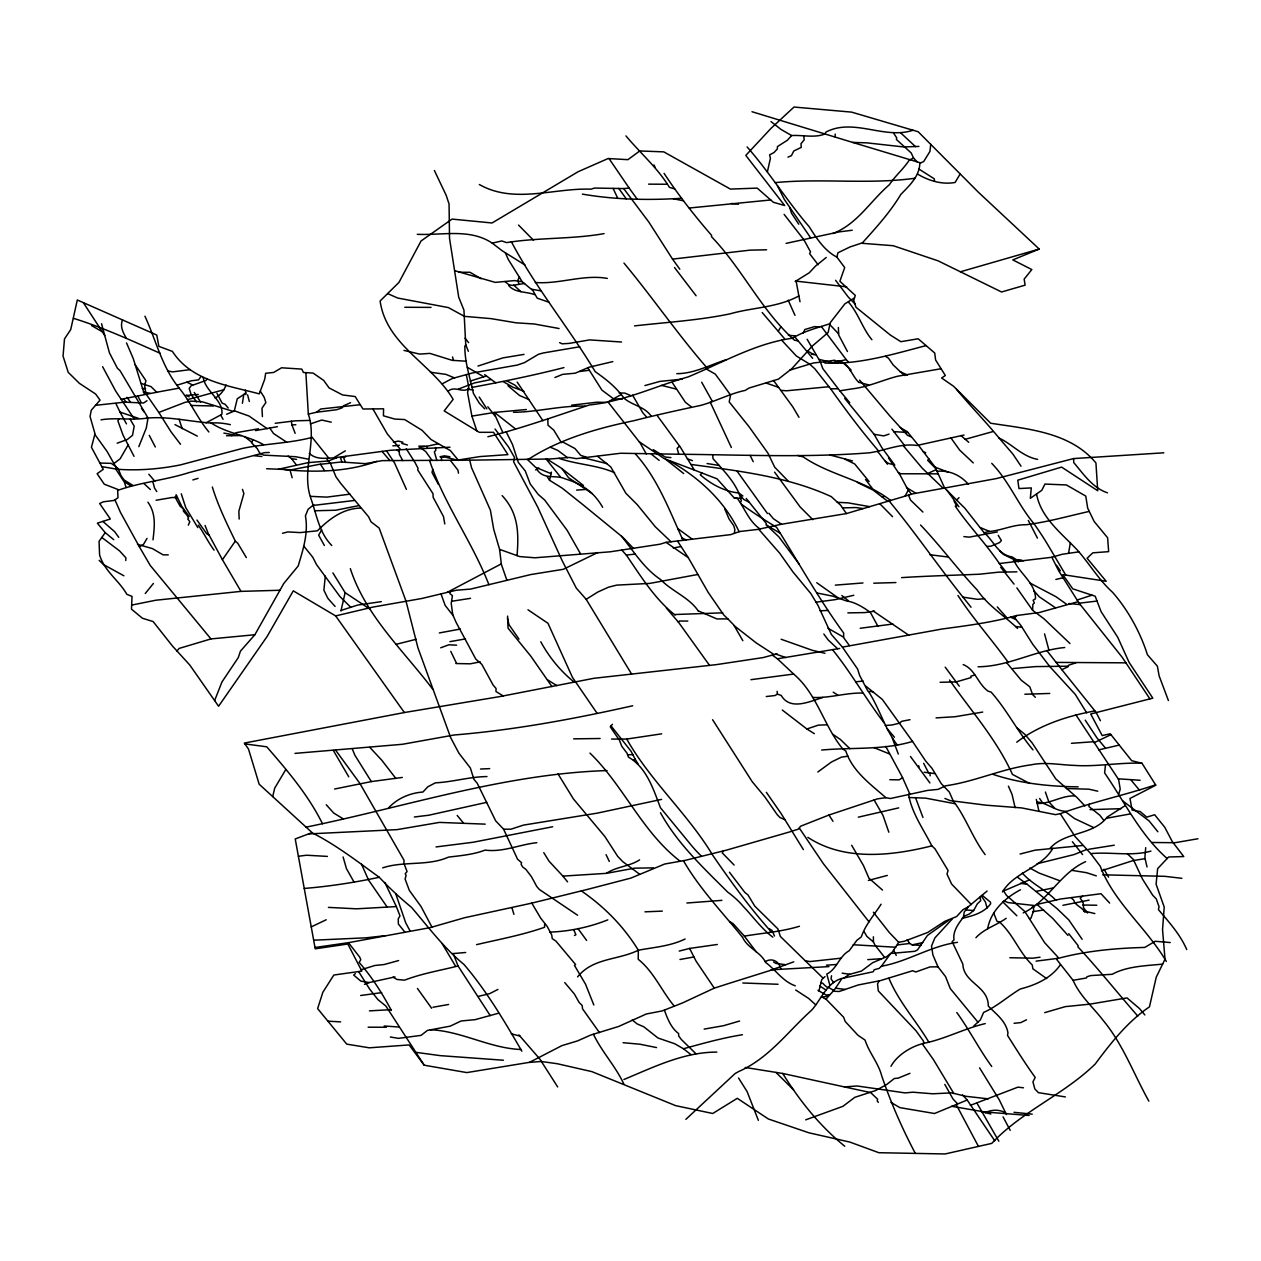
<?xml version="1.0" encoding="UTF-8"?>
<svg xmlns="http://www.w3.org/2000/svg" width="1261" height="1261" viewBox="0 0 1261 1261"><rect width="100%" height="100%" fill="white"/><g stroke="black" fill="none" stroke-linecap="round" stroke-linejoin="round"><path stroke-width="1.5" d="M838.376 327.45L838.691 334.985L847.439 351.52M544.657 924.061L544.563 927.276C522.448 935.047 499.104 939.35 476.548 944.647M835.129 136.913L835.208 134.092M1105.408 765.742L1104.604 772.914C1124.702 802.059 1140.102 834.687 1167.166 858.552M399.043 449.483L399.469 454.527L402.732 460.612M657.17 415.5L680.325 447.119L694.354 470.069L717.052 478.833L734.075 497.78L737.464 498.552C744.967 508.829 749.018 521.408 760.02 528.99M125.769 560.499L125.895 557.835L119.622 550.947L101.81 537.454M183.507 509.223L183.381 511.131L187.148 515.355L188.488 518.176L187.794 518.996L189.828 521.676L188.33 525.159M507.584 616.093L508.041 628.151L530.865 656.24L551.94 686.551M242.396 403.268L243.799 394.362L245.848 392.928M633.526 548.503L622.839 537.312L583.165 504.889L562.296 488.228L549.591 480.283L551.372 472.15M767.382 171.859L770.408 158.35L769.604 154.851L773.986 152.549L777.328 148.987L777.438 146.591L787.353 140.255L791.656 135.542C802.532 134.88 814.385 138.095 824.647 134.092L826.081 131.979C853.902 117.651 884.67 139.845 912.996 130.23M292.174 477.746L290.14 470.479M325.306 576.167L323.888 590.211L327.86 598.36L335.079 606.462M340.943 611.033L345.136 592.67L332.904 572.92M930.744 144.369L929.956 151.415L923.698 161.518L919.821 163.284C919.427 176.54 909.402 185.525 900.811 194.462C890.061 212.384 875.938 227.847 862.004 243.294M770.298 932.242L770.439 930.917C749.523 907.447 730.844 881.597 712.891 855.51C688.254 814.307 650.487 781.158 626.733 739.056L611.522 739.056M1089.236 804.219L1088.921 806.536L1099.876 815.284L1103.659 820.186M884.513 957.257L875.024 945.151L873.447 941.983L873.384 936.781M905.051 496.219L908.235 490.198M1023.207 912.901C1048.254 901.3 1060.186 872.959 1085.611 861.673M818.941 990.941L821.746 979.639L825.025 976.597M1033.405 906.312L1033.642 910.647L1030.962 918.213L1029.465 918.733M734.233 533.403L734.895 529.778L733.792 525.79L729.016 518.886L724.728 508.877M126.526 342.929L133.272 358.597L144.384 394.299M890.975 1066.302C897.564 1054.149 913.642 1044.943 926.945 1042.658C947.043 1037.992 965.295 1028.267 985.235 1023.601M272.707 796.589L274.709 788.141L285.837 769.478M122.553 319.947C119.795 326.205 123.058 332.715 126.273 338.09M829.959 985.55L826.79 974.091C836.957 969.11 839.132 956.185 849.173 950.762L856.881 940.312L861.295 936.939C865.44 924.644 874.236 914.934 881.092 904.2M1070.384 542.577L1068.571 553.216M803.131 333.235L804.865 329.499L814.59 326.599L819.571 327.025M777.123 653.844L762.968 657.611L716.626 664.594L593.931 678.292L499.986 696.561L404.371 712.544L244.319 743.076L248.496 749.05L259.183 784.232L312.082 832.607L295.232 838.943L315.234 948.824L347.831 944L361.844 971.096L333.818 975.037L322.863 992.265L317.614 1008.611L346.759 1044.14L369.3 1047.812L409.116 1044.928L424.2 1065.198L466.822 1072.591L528.737 1062.456L541.253 1061.478L557.378 1063.748L591.929 1071.645L675.691 1105.661L712.733 1113.495L737.291 1098.315L768.343 1118.98L808.884 1132.788L849.851 1142.072L878.838 1152.712L945.151 1153.957L991.761 1143.38C1022.056 1111.051 1063.669 1094.8 1095.21 1064.016C1110.941 1042.91 1127.444 1021.773 1149.449 1006.861L1156.258 977.165L1165.022 959.18L1162.547 929.672L1164.218 907.053L1156.101 884.26L1157.645 868.624L1168.632 856.991L1183.748 856.55L1172.241 841.528L1164.754 827.263L1154.666 814.748L1146.769 817.128L1140.165 811.564L1132.142 810.082L1129.966 798.465L1155.817 785.193L1141.977 763.252L1131.7 760.714L1110.232 733.776L1102.209 735.573L1090.702 713.978L1152.806 698.153L1129.052 662.293L1117.75 637.309L1101.105 611.664L1095.178 596.201L1072.764 588.84L1062.787 574.622L1106.165 581.274L1087.108 558.26L1092.798 552.838L1108.655 551.64L1107.615 537.769L1094.138 521.455L1087.691 508.167L1085.768 496.093L1066.443 484.965L1044.975 484.066L1041.728 490.371L1030.332 498.3L1031.293 487.912L1018.951 488.559L1017.785 480.173L1061.604 467.106L1097.716 490.734L1095.935 462.96C1070.353 432.034 1027.62 428.976 990.673 423.223L953.521 386.213L941.604 378.001L945.34 375.526L935.599 359.952L934.732 353.033L918.166 338.768L900.89 341.699L890.455 335.142L856.03 307.29L853.744 300.339L855.273 295.389L839.873 281.282L844.697 267.537L836.863 257.086L837.95 252.783L850.072 246.92L861.231 243.231L893.245 245.722L938.089 260.838L1001.565 291.985L1025.114 285.159L1024.153 279.122L1031.829 269.555L1012.804 259.908L1039.222 249.047L978.378 192.224L918.197 131.759L851.601 112.119L794.02 107.043L771.165 128.196L745.803 155.402L784.657 205.527L773.308 202.249L757.215 188.11L730.403 189.087L663.775 151.872L639.768 150.957L627.931 159.674L608.117 158.523L578.074 171.748L492.058 222.976L452.053 219.099L421.048 240.977L398.98 282.385L380.113 300.985C386.37 345.278 432.413 363.877 453.14 399.39L444.171 410.913L479.243 432.318L493.54 432.318L507.915 454.622L479.952 456.577L458.184 460.013L450.319 450.555L431.01 439.506L422.072 430.316L404.639 419.55L394.772 419.062L383.439 415.799L383.58 408.816L362.963 409.005L355.161 396.553L342.566 394.945L329.089 387.915L323.667 380.396L313.091 373.083L303.428 372.499L301.82 369.11L281.566 367.786L273.684 372.452L265.677 373.256L264.668 379.388L259.262 393.873C227.957 385.44 191.656 381.074 172.394 351.393L158.87 346.365L156.758 335.048L77.315 299.976L70.726 329.562L64.484 338.925L63.05 356.138L68.22 372.342L79.333 383.297L95.631 394.031L100.06 400.131L91.265 410.235L90.051 416.493L95.001 433.8L91.438 447.277L103.26 469.344L97.129 473.71L104.285 484.208L117.62 489.347L117.982 497.701L114.231 500.428L103.386 501.799L99.651 503.517L110.337 518.98L97.365 523.173L105.23 532.646L113.711 539.661M831.535 975.762L831.062 978.93L833.647 982.618M1118.822 793.91L1120.209 789.118L1118.633 779.55L1075.885 714.798M780.764 327.025L778.4 330.965M153.416 583.449L145.267 593.49M987.631 928.916C990.752 910.789 1005.033 897.99 1020.48 889.762M226.082 384.983C224.111 390.406 220.234 395.387 215.079 398.035M214.622 700.564L221.983 681.902L238.25 657.659L240.473 651.102L254.864 634.74L283.772 583.48L298.179 566C303.018 549.812 308.567 532.993 305.414 515.907L308.094 509.302L313.737 504.747M147.033 538.4L143.518 544.358L139.309 546.675L120.425 512.313L114.972 499.876M740.554 502.43L741.31 500.696C737.307 483.972 724.177 471.188 713.048 458.689L712.654 454.969M685.842 1119.358L735.179 1073.489L738.804 1071.487C769.257 1058.074 787.873 1031.419 811.848 1009.982C821.778 998.712 827.468 980.885 844.176 977.89L849.331 974.438L861.499 971.065L872.628 962.71L886.546 956.768L892.173 952.307L898.699 942.298L904.515 941.195L927.733 932.462L944.773 921.35L956.626 916.542L962.884 909.764L968.338 906.769M1069.943 643.504L1043.903 618.725L1032.617 610.261L1032.854 604.413L1034.335 602.947L1033.137 600.252L1035.549 598.723C1035.423 583.118 1020.023 573.944 1014.096 560.782M432.759 469.25L432.05 472.497L438.387 484.413M960.188 173.939L955.113 182.467C941.983 184.8 928.868 180.827 917.535 174.05M723.231 850.923L722.301 852.94L734.123 865.046M252.846 439.916L251.522 442.721L257.291 448.664L259.75 453.093L263.581 455.126L295.736 456.718L308.236 459.146M118.849 419.015L117.903 420.938L123.074 435.187L134.029 456.34M138.836 446.63L146.276 428.062L147.773 419.598L146.843 418.148C131.522 420.433 115.902 417.328 100.99 419.834M1052.856 848.243C1041.87 868.104 1014.333 871.855 1002.432 891.968M841.907 978.599L834.561 989.57L826.002 999.122L843.641 1017.249L845.185 1021.442L858.016 1035.313L865.046 1040.073C869.113 1052.714 878.381 1063.023 881.723 1075.854C890.849 1102.618 902.009 1128.217 915.313 1153.389M176.997 651.007L179.157 648.422L210.95 638.917L254.864 634.74M1078.171 601.655L1039.222 612.531L1016.587 615.541L1014.585 617.89M434.399 170.534L446.142 195.234L449.058 203.983L449.531 238.345L458.72 297.218L463.938 310.111L465.735 344.726L464.852 346.208C464.647 362.348 470.164 377.969 473.427 393.464L479.369 403.252L484.697 408.816M279.958 590.258L240.993 591.377L222.425 559.711L235.318 541.127C226.791 523.646 217.98 505.519 212.337 487.014M1049.94 848.385C1065.025 831.267 1092.909 835.87 1107.3 817.002L1125.348 805.511M519.579 277.121L518.019 279.643L518.712 283.93M843.719 978.032L873.227 971.758L874.172 969.756L879.169 968.385L881.439 966.225L890.14 954.214M128.338 444.597L120.126 458.815L113.9 463.559L117.399 469.265C138.395 470.779 159.816 469.076 180.512 464.883L242.159 448.49C265.046 443.573 288.99 443.462 311.703 437.488M963.53 916.479L969.41 913.989L973.65 910.521L977.417 903.711L980.759 900.638L979.97 897.154M612.405 724.318L610.292 726.856L619.466 740.27L621.752 746.244L627.064 753.243L628.451 757.136C646.578 767.334 653.497 789.528 660.433 807.718L690.287 844.035A149.444 83.131 18.9 0 0 701.4 856.203M105.23 532.646L99.067 541.3L99.587 554.808C104.285 571.233 119.07 580.423 126.841 594.325L132.027 596.39L131.491 609.173L142.446 618.253L153.133 621.563L172.489 646.058L189.828 665.083L218.579 706.239L267.096 636.506L293.293 590.857L335.662 615.92L404.371 712.544M1060.438 964.681C1051.201 978.126 1035.785 985.046 1020.385 988.955C1007.775 996.426 997.12 1006.483 983.612 1012.425L980.38 1019.865L973.807 1025.965M321.728 529.809L318.655 535.153L324.361 545.477M468.887 388.325C463.291 393.716 454.843 385.393 448.412 391.02M928.821 458.894L927.655 460.312L935.898 468.729M1016.744 742.209C1039.048 725.185 1067.326 715.87 1094.926 710.936M975.919 937.727C984.179 928.6 996.631 925.275 1006.168 918.292M207.324 378.978L205.906 380.491L191.105 385.771L189.182 388.483L191.168 394.535L196.527 401.849M952.433 918.765L934.842 937.979L931.516 946.049L932.872 954.829L937.963 966.809L945.545 976.597L950.29 988.592L977.921 1022.151M679.506 446.158L677.125 448.364L678.781 454.244C742.177 454.811 806.126 457.822 869.507 452.794L870.988 452.557C886.325 450.082 900.748 443.1 916.92 445.48L964.019 435.045M388.435 808.033C397.215 798.449 410.014 792.901 422.924 792.05L427.794 786.801L435.344 782.845C452.415 782.072 469.533 776.744 486.967 776.571M850.213 370.624L851.017 369.899L843.105 362.932M795.155 281.534L809.31 272.739L815.441 266.15L826.254 257.48M879.122 980.869L877.561 983.895L878.287 990.894L916.069 1030.852L923.131 1040.624L923.998 1042.863L922.611 1044.297L933.455 1059.666L953.82 1093.492M1082.568 896.051L1080.188 898.147L1083.183 902.766L1083.546 907.857L1087.597 913.027M702.156 473.143L700.265 474.782C710.999 484.224 724.492 491.459 738.773 492.988L742.887 495.967M577.601 976.897C592.891 957.682 618.253 960.236 638.334 950.211C654.128 947.263 670.442 946.176 685.101 939.004M200.956 376.598L198.513 379.892L191.436 380.759L176.981 385.188M987.111 891.038L968.527 906.533L964.224 912.034L963.42 917.236C958.581 923.383 952.465 931.548 954.041 939.902L952.134 941.683L962.852 964.113C963.499 983.091 988.419 985.85 988.309 1006.026C996.127 1014.207 1005.695 1020.716 1007.949 1032.649L1007.571 1035.486C1016.539 1049.688 1025.303 1063.701 1035.202 1077.43L1032.932 1081.875L1034.855 1088.952L1038.402 1092.657L1065.387 1096.928M829.99 323.683C817.301 327.923 803.809 331.154 792.586 338.216C756.048 343.071 722.175 362.837 688.112 376.913C655.263 386.229 623.864 401.502 589.596 404.923C555.896 416.004 522.385 428.11 487.849 436.763M206.032 422.845L221.873 414.333C223.623 400.131 205.354 391.682 203.179 377.417M528.327 459.351C559.789 439.033 597.115 428.314 633.574 420.764C655.72 415.168 678.087 410.188 700.47 405.459C715.665 401.376 730.024 393.542 745.204 390.406L749.05 388.041L778.447 379.12L791.861 368.638L812.305 346.05L828.146 332.51L830.211 322.737L844.933 303.791L854.485 297.943M176.556 495.731L175.121 496.85L176.824 500.318L180.197 506.276L183.255 508.813M345.845 456.34L343.764 458.2L345.577 462.472M902.577 777.69L899.093 779.865L889.777 779.708M948.666 920.357L927.418 935.457L917.488 949.943L914.777 951.298L890.692 953.474M331.753 545.493C318.907 532.457 316.59 514.267 310.884 498.473C300.985 470.369 317.677 441.949 308.33 414.128L316.448 412.252L320.798 408.99L360.268 404.702M442.248 383.801L452.336 378.473L472.355 372.988L517.357 365.059L524.355 362.679L538.542 354.262L543.365 352.954L579.808 346.743M440.073 456.845L444.313 455.82L449.909 456.75M495.053 429.024L508.482 446.883L514.535 457.507L513.605 461.794L537.549 506.749L562.233 560.83L576.277 588.083L586.176 599.322L597.777 592.039L608.527 587.185L616.724 585.12L649.793 583.402L697.837 574.464M187.385 399.69L224.095 389.696M333.834 457.664L345.356 450.839M607.786 919.868C589.612 927.15 569.436 931.406 549.764 932.131M231.614 435.644L236.28 432.665L258.521 428.787M678.103 621.988L679.632 621.011L687.828 621.074M342.85 456.703L340.533 458.169L342.015 462.062M633.479 760.147L635.118 759.106L631.115 751.335L611.049 725.91M956.752 499.971L959.038 497.638M535.578 469.927L538.873 467.989M554.919 377.512L562.611 374.375L575.3 373.177L588.982 367.235L612.83 361.608M936.308 469.596L928.143 473.285M607.471 402.164L620.727 394.803M1101.436 870.768L1133.04 860.601L1145.083 858.662M639.595 859.844C629.507 866.543 616.456 866.512 606.415 873.353L562.895 876.111L549.024 861.168L543.775 852.657M822.834 697.475C809.609 701.463 790.379 710.968 781.174 695.41L777.422 694.149L775.011 695.536L766.278 696.529M447.245 592.339L501.342 563.856M419.535 447.497L424.421 446.426M311.246 926.882L326.221 919.773M146.985 400.73L143.596 403L124.587 402.149L95.537 405.333M817.822 772L831.425 762.038L841.465 757.12L847.991 756.19M574.48 935.52L575.899 934.732L573.85 929.877M390.327 1036.999L398.602 1038.355L421.048 1035.376L427.416 1030.426L450.24 1026.139L461.116 1020.984L475.098 1019.66L498.694 1013.182M941.1 368.732L897.927 376.172C882.684 379.987 868.151 387.064 852.531 388.798L839.826 390.815L822.787 368.59L820.344 361.86L807.15 339.288M1150.962 851.096C1131.763 856.566 1110.657 851.695 1090.765 853.634L1074.987 836.406L1060.296 813.708L1055.457 814.638L1021.646 807.907L985.96 805.18L950.258 800.625L944.915 798.449M1075.822 662.892L1068.697 665.162L1068.162 666.691L1061.841 669.67L1046.835 650.55M1094.217 742.666L1110.941 734.659M832.938 233.537C857.322 224.095 870.326 201.082 889.415 184.673C895.215 175.752 903.601 168.974 909.276 160.084L913.531 158.066L917.062 161.755M226.633 414.254L234.294 411.007L237.273 398.775L243.767 394.535M497.937 989.412L489.615 993.668L478.502 996.348M529.415 1062.392L561.886 1045.637L577.57 1040.892L590.889 1034.982L618.647 1026.47L646.278 1014.002L662.388 1010.881L682.768 1002.826L714.278 988.135L728.18 983.659L772.615 969.725L828.95 966.604M985.377 1112.691C991.398 1109.444 999.894 1109.302 1005.663 1112.99M716.815 1052.115C683.935 1052.021 653.671 1067.137 623.88 1079.511M1026.517 1019.786L1020.795 1022.608L1014.065 1023.286M770.613 970.261L793.768 961.812M1029.638 879.8L1002.984 891.243M1086.604 849.52L1073.978 854.595L1037.109 863.738M1141.977 763.252C1119.216 762.322 1096.944 766.972 1074.151 765.395C1059.886 764.938 1045.558 761.77 1031.135 764.828C1001.991 768.674 974.989 781.678 945.734 785.776L938.137 789.354L927.465 790.426L890.408 798.528L885.884 797.693L877.609 798.812L828.95 815.032L800.53 826.254L798.56 829.06L788.976 832.118L726.163 850.229L685.18 860.38L664.736 864.006L630.878 878.097L586.854 889.557L531.448 903.207L464.474 917.756L430.19 927.623L348.462 942.676L314.998 947.5M355.35 973.618L353.663 975.052L360.788 981.09L369.047 982.587L394.977 976.928M458.531 389.019L474.404 382.95L490.765 379.593M787.967 157.168L791.467 155.607L793.752 151.021L801.255 147.379L801.003 143.691L804.219 139.845L803.73 135.778M350.574 402.685L343.559 405.806L341.873 407.965L336.372 409.762L316.448 412.252M597.824 552.507L563.289 569.31L530.834 574.543L470.621 589.092L456.324 590.227L421.836 598.486L373.035 607.061L335.662 615.92M382.666 867.852C404.04 860.806 427.589 866.386 448.538 857.102C460.801 855.636 473.458 854.595 485.059 850.103C502.981 852.468 519.311 844.555 536.823 842.695M135.1 364.634L145.977 380.759L144.621 385.188L145.929 393.842L158.823 412.442L185.052 402.338L191.278 401.124L202.674 401.912L233.238 411.417M117.178 443.194L127.314 439.506L132.515 435.313L134.202 426.171L130.167 419.267M633.164 754.614L627.6 754.772M796.117 280.998L798.843 295.957C777.375 307.7 752.849 307.321 730.151 313.816C698.72 320.389 666.344 322.28 634.551 325.89M1060.296 813.708C1091.506 802.201 1124.04 795.376 1155.612 784.846M994.756 1140.795L967.187 1100.018L934.511 1113.51L899.881 1107.631L890.96 1102.413M805.684 1119.847L842.978 1106.307L854.753 1097.354L875.56 1090.576L886.373 1084.744L894.348 1078.502L898.116 1078.155L909.969 1073.332M490.245 1015.641L458.042 965.989C440.373 970.45 421.915 973.492 404.576 980.16L397.057 979.482L393.069 977.149M839.684 648.453L777.422 658.794L772.252 655.058M1092.01 595.16L1077.13 600.015L1058.657 570.776L1051.863 557.267L999.358 563.525C985.739 543.475 968.937 526.105 955.255 506.134M364.445 984.305L369.047 982.587M970.308 1105.377L1017.958 1087.14L1023.459 1087.802M117.651 490.403C140.665 482.206 165.38 480.157 188.709 472.686L264.605 452.652L269.255 452.463M726.178 359.748C709.88 364.902 694.275 373.634 676.794 373.666M477.982 366.068L502.855 357.903L524.009 354.388M455.946 663.538L470.195 663.822L480.283 661.867M782.277 710.022L806.882 728.984L818.342 725.138L827.295 724.807M868.372 880.446L887.303 875.433M882.322 497.165L883.945 496.582M889.037 434.115L883.725 435.896L874.094 434.304L844.697 398.35M1064.725 647.524C1035.108 650.282 1008.437 666.58 978.063 666.77M1055.867 579.461L1062.818 577.79M1119.248 745.093L1098.694 749.885M310.348 423.917L321.728 420.055L331.28 422.183M470.243 381.074L486.415 375.967L495.794 382.824M360.678 995.512L381.673 992.628M341.085 610.419L357.683 605.059L381.326 601.639M992.927 431.577L965.232 439.301L960.961 435.581M914.997 178.242C868.908 184.658 821.478 178.116 775.2 182.624M974.832 674.95L970.828 676.211L971.033 677.583L956.264 681.902L940.091 682.311M742.445 1034.729C722.411 1037.929 702.96 1043.399 683.462 1048.758L674.682 1043.73L658.006 1038.024L643.851 1026.832L637.12 1023.9L632.234 1019.96M1163.824 452.809L1073.647 458.563L996.332 478.581L912.68 493.886L846.383 513.59L780.512 524.418L758.145 529.368L739.624 531.527L730.734 534.617L666.044 542.34L659.96 544.216L610.119 551.814L534.948 557.788L519.658 556.574L499.592 549.355L493.713 529.321L490.403 510.201L471.519 467.626L469.738 460.17L382.288 460.628L365.249 463.654L341.274 461.983L318.734 464.442L291.527 469.786L266.623 468.729M739.592 1021.032L723.451 1025.729L704.142 1029.102M1039.222 249.047L960.393 271.793M361.135 969.725L375.006 965.453L384.116 964.539L398.618 960.551M376.944 461.29C347.626 471.913 315.486 472.544 284.813 469.675M971.364 904.578L951.598 884.024L946.995 874.109L948.067 870.484L934.937 848.732L931.832 845.863C891.7 855.904 844.318 861.358 807.875 837.351M1016.587 615.541C992.234 622.477 967.187 625.598 942.062 629.018L842.427 647.129L831.33 634.409L818.026 605.438L810.87 593.616L793.011 572.005L779.613 553.09L758.712 529.257M1044.723 1012.63L1065.277 1006.641L1089.961 1004.134L1127.035 997.908L1139.518 1008.595L1144.862 1014.947M192.87 479.921L198.056 478.376M585.671 489.457L576.592 490.119M417.281 234.31C442.564 235.46 469.88 228.194 492.231 243.137L501.815 240.946L506.591 242.616C538.794 237.399 571.753 239.354 604.082 233.616M440.704 647.791L448.837 644.797L456.624 645.175M278.24 469.313L308.125 462.629L328.427 460.959L337.68 457.349L390.469 450.272L449.988 447.198M644.923 385.567L659.944 381.389L682.248 379.135M821.668 750.043C852.137 747.221 882.795 750.374 912.538 741.452L925.779 761.171L931.958 768.28L941.258 783.617L949.36 792.113L953.206 800.908C965.989 817.522 972.452 837.856 985.156 854.611M858.268 817.175L898.683 807.891M926.11 345.609C893.166 354.168 859.23 364.713 825.009 363.058L823.906 361.828L813.534 362.947L789.749 370.182M563.935 367.613C533.671 375.352 502.855 381.626 472.197 387.363M313.831 505.362L354.404 500.475M298.384 856.266L306.596 855.226L327.387 856.408M282.511 533.293L287.855 531.921L300.197 532.599L317.473 530.786C329.263 518.933 342.771 508.593 360.567 508.041M121.214 399.248C140.617 395.513 159.627 391.477 179.172 388.167C190.521 401.707 197.52 418.447 208.9 431.987M1020.07 854.028L1035.108 850.166L1082.884 845.485M922.721 942.629L912.144 944.852L909.544 943.323L907.195 939.713M679.222 951.078L689.609 948.43L717.304 944.473M396.317 644.276L416.225 639.264M799.442 926.252C781.063 931.863 763.141 932.951 744.368 936.135L733.114 923.667L729.615 921.555M1036.085 961.134L1058.625 958.265C1086.273 950.857 1115.985 948.162 1144.767 947.437L1155.202 941.273L1170.224 942.55M962.206 918.26C972.42 916.101 984.242 912.68 990.579 903.853L990.531 902.245L982.161 895.278M168.28 554.872L163.095 554.856L152.439 548.614L137.512 544.326M470.542 598.329L451.659 601.276M853.807 595.271L835.349 599.621L816.103 602.175M1013.072 668.519L1035.722 666.596L1068.351 666.186M438.45 443.762L426.738 446.284L418.888 446.095L419.787 448.065M309.323 453.377C316.889 460.58 327.293 457.743 336.403 457.838M486.746 802.343L428.724 815.236L414.365 816.986M416.366 1052.399L440.31 1055.646L503.407 1060.233M1197.95 838.754L1174.984 842.711L1151.876 842.49M393.4 442.154L398.35 441.082L402.921 442.264M1077.13 600.015L1079.148 603.215L1097.038 601.056M402.322 777.438L371.333 781.584L334.575 789.023M552.665 826.759L473.127 842.253L436.038 846.935M606.415 873.353L634.614 868.167L653.45 867.883M848.716 362.27L846.226 359.637L832.717 362.648L818.641 359.306M306.108 827.137C406.042 806.756 504.432 773.828 607.061 770.566M526.31 409.541L494.47 412.426L471.898 416.114L467.579 392.738L468.729 386.764L466.412 375.132M1114.267 845.201L1088.716 849.268M681.586 198.276C648.674 200.373 615.116 199.758 582.377 194.115M1089.268 511.414C1068.099 516.127 1047.592 522.07 1026.155 524.734C1013.056 524.481 1001.991 530.408 988.987 531.543L984.132 532.741L964.949 508.325L944.694 488.149L935.173 467.2L919.159 446.205L907.211 431.609L900.638 427.826L889.604 415.673L859.608 380.097M448.617 1004.481L432.98 1007.255M277.373 426.691L255.542 430.6M632.707 705.766C573.834 718.991 514.535 730.009 454.196 734.99L402.432 744.289L295.011 753.384M358.628 505.661L335.694 510.232L314.541 510.768M661.678 733.839L626.733 739.056M862.965 582.96L835.334 585.136M910.016 719.7L901.836 721.26L899.424 723.199L891.968 724.98L885.19 725.485M1032.885 911.64L1043.604 910.032M465.514 638.886L449.893 641.66M862.587 693.061C845.926 692.636 829.549 698.31 812.793 697.443M399.374 445.354L392.88 445.842M673.279 548.015L680.625 546.628M1089.11 900.118L1062.928 905.303M521.865 1051.185C504.542 1021.426 486.683 990.957 464.001 964.492C443.809 947.894 428.314 927.008 411.464 907.305C399.989 897.911 389.271 887.87 379.262 877.278C354.577 882.495 329.168 886.436 304.248 888.438M579.65 371.522L589.344 370.245L601.875 390.075L613.319 398.649M190.19 369.631L172.678 371.869L167.997 371.002M661.599 799.379L597.273 813.14L523.473 825.104L510.957 829.186L503.596 829.186L495.668 820.848L477.21 783.223L473.9 779.282L470.369 768.012L458.894 753.148L450.729 737.764L417.958 647.87L406.026 601.213L379.151 528.06L371.002 521.802L368.59 516.789L340.612 483.262L336.009 476.926L330.571 463.827L326.536 458.578M1106.543 818.247L1130.266 813.928M901.568 577.633C927.292 575.962 953.663 575.3 979.513 574.212L998.413 572.179L1016.902 571.848M892.914 624.037L860.191 628.262M1051.863 557.267L1062.219 554.273L1078.801 551.861M847.865 612.878L864.778 612.594L874.535 611.159M1052.888 888.012L1036.495 891.291M821.069 997.246L828.114 996.111M1003.63 891.023L1006.546 895.452L1024.783 911.451L1044.691 942.755L1057.853 957.02L1056.954 959.81L1073.079 980.317L1086.399 977.984L1087.045 976.723L1090.781 975.573L1112.186 974.296C1127.192 966.099 1145.823 965.847 1162.61 964.113M185.178 395.56L198.308 394.457M404.797 307.274L431.057 307.385M349.991 494.139L326.835 497.118L310.569 496.345M1036.447 904.563L1060.485 899.014L1101.026 893.718L1109.633 903.049M439.348 632.943L460.344 629.034M766.593 249.804L749.932 250.151L672.539 259.12L648.942 222.235L623.691 188.567L594.435 188.062L591.078 189.182C554.083 187.747 514.157 204.329 479.338 184.516M997.404 531.937L969.142 537.154L963.908 536.587M156.096 500.254L172.063 497.512L177.47 497.701M765.222 961.67C771.905 957.43 779.408 961.355 780.843 969.031M957.446 942.33C930.791 945.939 907.573 961.639 881.439 966.225M621.72 550.001L626.354 555.092L635.245 554.052M313.674 940.202L366.194 937.806L384.936 935.725M1040.026 957.209L1032.854 958.187L1009.856 957.73M679.978 959.495L693.849 956.973M750.925 679.679L793.658 674.052C817.317 694.133 823.638 725.753 842.884 749.066L845.832 751.02C852.326 771.133 870.579 784.279 885.884 797.693M745.204 1067.468L782.734 1073.474L844.413 1086.919L857.086 1085.973L905.083 1092.909L912.854 1092.199L932.762 1093.791L951.629 1092.877L966.147 1096.345L988.309 1098.835M452.352 953.631L465.672 952.496M786.123 243.373L839.164 231.882L852.2 230.243M982.697 712.071L955.176 716.721L936.056 717.887M1024.846 694.228L1049.735 693.455M721.891 900.354L686.898 903.018M897.548 944.915L909.78 943.464M842.506 507.915L855.888 507.537L862.997 508.561M828.84 386.717L786.643 390.784L780.843 390.374M770.707 199.963L689.263 208.018M722.711 612.846L674.73 614.517M226.523 435.739L241.434 435.565M938.168 473.852L900.858 473.758L898.368 472.623M454.748 270.689L495.242 282.385L514.614 280.588L522.164 281.723L532.836 290.503L537.233 298.179L549.229 302.325M823.906 361.828L834.593 360.22L835.996 360.93C848.527 360.236 851.301 375.573 858.899 382.461M837.288 502.304L848.117 502.871L869.649 506.638M131.979 605.028L155.86 600.22L240.993 591.377M841.04 958.171L810.082 961.56L805.275 960.819M308.614 833.915L396.979 829.643L439.411 822.408L485.217 824.142M275.197 423.286L295.011 420.843L309.639 420.417M877.987 626.386L870.358 612.389C863.296 607.313 855.068 602.08 846.43 600.945L832.954 596.201L816.671 592.922M863.123 681.098L855.778 681.775M623.691 188.567L629.176 188.094L637.073 199.002M524.608 283.457L512.801 285.396L509.034 284.891L505.03 281.55M440.515 456.545L443.446 457.176M895.909 582.55L873.747 583.197M881.25 958.707L867.757 959.637M826.396 965.217L836.453 964.492M918.922 146.418L903.633 146.938L867.048 142.871L852.609 142.398L751.997 111.725M404.86 932.084L398.381 924.029L398.224 918.859L399.989 915.912L396.364 906.58L356.532 908.818L328.427 907.384M1140.117 780.275L1118.129 778.809M785.367 964.665L775.988 963.451L773.545 961.97M368.149 1027.211L386.449 1027.242M573.645 738.851L600.126 738.505M829.407 994.63L826.302 995.071L817.963 990.342M1071.424 743.312L1093.618 741.736M1074.293 795.896C1061.415 795.565 1050.114 804.014 1037.251 803.462M513.511 412.284C537.659 412.063 560.94 405.443 585.183 406.121M619.183 392.991L624.794 393.085L631.067 395.733M146.843 418.148C168.485 416.051 189.891 421.71 211.249 423.05A42.417 23.596 18.9 0 1 230.369 424.673M1066.317 788.519L1088.921 789.197L1097.779 791.199M390.878 1009.667L369.441 1010.865M291.338 421.174L291.937 424.91L295.846 424.736M987.095 546.376L990.878 546.202L999.5 542.608L1001.392 540.575L998.223 535.342M820.013 610.797L828.162 610.434M480.52 769.037L489.662 768.627M602.663 507.285C593.49 491.506 581.888 484.003 564.944 478.802C555.754 474.325 543.854 480.378 536.745 469.202M191.199 405.443L213.408 406.01M1013.355 560.814L1021.489 560.388M662.309 911.12L645.001 911.829M742.808 982.997L778.037 984.274M1055.961 662.403L1126.105 662.845M458.594 272.281L469.99 272.281L481.135 278.728M612.941 398.87L622.24 399.17M571.737 405.159L596.894 402.212L606.21 402.401M691.312 464.474C738.773 470.999 787.431 476.453 831.267 496.629L840.614 505.157L846.383 513.59M838.218 388.735L830.652 388.829L814.716 368.653L809.499 364.019L796.385 356.012L781.631 340.155M1149.89 698.862L1122.29 657.422L1080.299 604.665L1068.997 603.515M842.427 647.129L857.638 669.118L859.624 675.407L867.962 691.28L873.4 691.816M909.197 797.535L925.669 798.15L955.491 803.809M937.963 966.809L930.035 966.903L915.754 971.979L912.665 970.734L880.43 980.617L858.174 984.983L839.211 991.493L833.206 991.209M742.839 640.714L733.807 624.999L727.865 618.899L716.863 618.93L698.279 610.86M1014.049 1112.312L1032.223 1114.141M469.738 460.17L549.938 459.004L569.483 457.459L576.293 458.657L620.696 453.251L678.781 454.244M1021.899 627.284L1015.641 626.496M100.265 463.055L111.189 463.339L115.649 466.412M734.075 497.78L740.932 498.426M921.239 945.403L912.144 944.852M985.077 1111.997L1029.118 1115.465M666.99 184.248L648.611 184.153M1096.802 905.24L1082.821 905.02M1090.024 809.641L1120.919 808.679M466.318 361.213L452.163 360.331L429.875 353.395L419.629 354.105L403.977 350.416M535.263 282.48C559.411 284.419 583.575 274.141 607.298 278.413M223.875 433.09L234.231 434.998M895.799 947.247L853.193 944.741M384.195 1025.997L399.012 1027.006M327.923 1021.174L340.612 1021.883M846.635 286.846L796.164 281.14M621.563 342.015L589.628 339.903L569.231 343.386L562.17 343.827L559.632 342.629M948.177 557.031L929.987 554.745M296.556 459.367L291.559 458.689L288.091 456.072M965.831 909.969L973.65 910.521M934.732 773.56L924.171 772.268M937.128 471.299C949.375 470.117 960.22 475.066 968.227 484.082M719.18 465.451L707.106 463.544M788.377 335.205L795.281 335.915M559.096 328.522L534.238 323.982L516.206 322.832L490.986 318.623L464.442 316.353L448.349 307.574L397.688 298.037L387.616 293.592M670.931 457.617L665.241 457.049L653.214 449.625M951.629 1106.275L985.881 1112.186M731.317 203.478L738.442 204.235M254.155 455.678L261.862 456.514M142.304 388.372L145.551 388.735M984.731 598.723L977.385 599.306L962.978 597.147C937.743 565.574 914.934 532.158 889.194 501.074M473.017 390.012L468.241 389.255M1066.191 811.312C1055.552 811.233 1047.355 802.973 1036.905 801.933M1181.872 878.318L1164.896 876.332L1102.713 874.803M1034.666 905.556L1008.028 902.577L1003.977 900.937M842.19 973.145L849.851 974.312M893.686 431.64L907.841 432.46M819.745 985.96L826.034 990.074M244.918 743.911L266.765 746.811C287.382 770.581 308.535 795.36 322.469 823.748M835.554 988.151L845.343 989.475M993.179 774.412C1020.543 783.57 1049.625 786.501 1078.155 786.848M1020.543 883.315L1027.116 884.276L1057.27 908.818L1068.824 919.947L1082.127 939.303M101.968 466.649L117.399 469.265M623.107 1042.705L640.021 1044.234L656.54 1047.576M606.856 463.591L582.456 457.507M815.899 354.877L811.517 354.12M521.156 1049.515C489.678 1048.348 461.794 1031.135 430.379 1029.717M531.716 289.258L541.284 290.913M1023.633 560.767L1016.429 559.663L1012.031 556.921C997.94 554.761 993.794 540.859 984.132 532.741M1083.751 910.931L1094.863 913.579M1032.128 907.069L1033.784 907.353M529.037 399.579L519.548 395.497L507.931 385.708M798.15 340.88L794.525 340.234C761.392 310.679 742.193 268.546 711.503 236.69L711.582 235.334C694.622 215.852 678.418 195.077 664.09 173.387M844.413 1086.919L870.61 1092.562L877.609 1099.182L877.215 1100.995L878.35 1102.35M143.407 392.029L149.98 393.29M892.599 464.143C884.907 464.379 882.385 456.198 877.703 451.816M430.505 372.247L445.905 374.375L454.59 377.953M673.185 198.734L683.494 200.783M523.93 391.273L512.849 387.19L503.186 381.579M73.485 318.339C103.355 327.608 131.664 340.691 160.273 353.332M829.785 454.953L852.483 460.911M674.682 188.929L669.418 187.337C657.596 167.918 640.541 153.322 625.96 135.92M935.173 467.2L948.099 472.15M824.978 653.277L812.273 650.298L781.142 639.248M534.711 294.633C526.373 291.512 515.812 292.962 509.208 286.152L509.034 284.891M1071.866 870.358L1086.478 872.691L1096.345 875.875M676.463 389.145L661.41 385.362M990.847 1114.046L981.137 1111.508M858.757 382.272L868.703 384.936M511.288 1033.831L519.926 1036.053M614.564 472.702C596.91 464.883 577.16 464.647 558.97 458.326M797.756 455.41L803.32 456.955C830.29 475.476 864.81 480.078 890.802 500.585M401.802 443.399L407.461 444.991M980.443 527.634L989.538 531.433M852.609 142.398L920.625 162.921M115.902 403.567L120 412.079L138.411 418.368M778.652 387.379L766.215 383.076M923.304 451.864L925.732 452.652M586.002 457.081L580.69 455.331L574.969 448.538L562.973 442.107M234.168 410.739L248.953 416.004L267.269 428.708M1059.603 880.682L1039.159 873.085L1029.796 868.041M956.532 389.302C970.418 406.2 985.345 421.221 999.09 438.056C1012.488 444.361 1022.261 456.514 1037.614 459.382M687.34 458.862L692.431 460.628M694.354 470.069L664.137 458.563L639.28 441.807M828.225 987.284L833.852 990.437M775.799 654.081L785.776 657.548M795.281 985.803C783.065 981.641 775.72 969.945 765.648 962.442C760.525 951.85 747.647 948.288 742.587 937.38C722.364 912.27 699.414 888.516 683.399 860.632M458.452 460.47L444.865 456.971L441.429 457.475L441.508 460.533M1010.455 617.181L1016.019 619.498M311.877 832.686C335.804 844.697 357.525 861.562 379.262 877.278M911.167 436.826L907.51 435.344L900.354 427.495M141.437 383.502L150.989 386.607L156.9 392.439M874.031 747.663L889.415 753.889M807.907 351.267L813.786 354.53M827.957 628.23L843.53 637.136M838.076 361.355L841.623 363.105M779.692 532.946L766.31 524.954L766.294 523.488L746.244 498.473M885.553 356.39L888.485 358.187L893.103 364.855L900.307 371.727L907.463 375.069M635.15 453.629C656.965 477.62 668.787 508.813 682.028 538.084L686.347 539.96M174.948 424.594L197.315 436.117M791.656 135.542L781.032 129.442L770.975 121.56M823.197 997.829L826.002 999.122M1093.46 827.484L1074.561 818.578L1065.356 811.658M1030.205 583.165L1055.867 596.658L1066.507 604.192M836.863 257.086C824.71 250.955 816.387 238.156 809.263 226.807C787.179 201.24 769.462 172.316 747.127 146.97M835.066 362.049L837.95 363.42M706.034 368.842L715.271 374.107L722.19 383.439L730.56 395.071L729.189 401.912L749.081 426.77L767.933 453.172L774.695 467.185L787.983 480.882M1107.489 492.846C1092.404 487.708 1083.562 474.089 1073.726 462.551L1073.647 458.563M844.697 459.036L854.737 463.985L869.113 481.56M186.864 382.146L192.712 385.046M567.513 457.633L557.835 450.429L550.206 447.166M857.385 482.427L873.179 490.119L887.917 501.437M1018.573 561.854L1003.141 554.225L999.8 550.915M748.813 502.067L743.659 499.403L739.529 494.454M820.927 982.445L823.134 983.596A13.713 7.629 18.9 0 0 827.925 987.662M263.486 444.613C247.014 435.36 227.106 433.516 211.249 423.05M467.358 367.314L483.609 376.708M690.87 1054.527L683.462 1048.758M1055.567 607.865L1039.3 596.816L1033.736 590.684M666.044 542.34L688.301 557.677L708.146 592.323L723.719 614.911L727.865 618.899M1029.607 783.412L1012.425 774.396C996.789 739.671 971.269 711.157 949.58 680.042M784.815 819.634L780.039 817.569L777.233 814.685L764.954 797.047L752.186 781.662L712.591 719.716M91.549 325.574L103.213 332.289M814.307 733.65L806.882 728.984M904.894 375.542L900.307 371.727M781.568 524.261L773.356 518.681L768.879 513.259M186.565 395.339L189.197 396.852M908.771 635.229L873.132 610.955M963.152 664.563C975.289 669.323 977.842 683.982 988.151 691.186L991.146 692.116C1007.035 710.053 1017.69 731.695 1032.98 749.885M506.954 380.948L514.803 385.046L519.169 389.003M734.201 625.692L756.348 643L774.081 654.554M929.909 782.939L910.458 756.505M741.547 504.305C752.99 512.596 764.544 520.052 776.618 527.319C798.607 562.658 819.24 599.511 843.656 633.038L843.641 637.656L849.394 645.553M556.873 685.606L547.495 679.837M918.67 168.879L934.259 178.81L934.574 181.221M209.168 535.2L206.646 533.671L196.952 520.036M525.112 265.094L502.241 250.813L492.231 243.137M838.581 333.85L829.785 324.581M503.186 695.946L495.951 691.517L496.062 688.49L493.067 684.975L481.812 664.326L475.791 659.093L456.119 622.382L452.778 614.769L451.217 603.389L452.415 595.681L449.941 593.584L449.862 591.724M769.557 928.931L772.031 930.445L774.49 935.993M343.323 818.956L333.739 813.046L326.221 804.739M124.886 480.457L132.909 485.438M833.19 692.194L837.808 695.095M692.163 539.125L677.772 528.595M123.909 575.804L103.449 564.534L99.178 560.357M669.638 460.974C698.941 477.367 724.618 501.058 739.104 531.701M838.597 598.203L816.765 582.74M832.559 734.107L840.393 739.482L849.867 748.671M592.339 493.666L568.648 477.809L562.17 468.871M116.154 467.232L118.093 468.477L121.088 475.791L126.179 482.916L131.034 485.989M345.136 592.67L369.489 608.858M286.625 442.154L273.574 433.548L269.838 428.204M1046.662 978.615L1032.854 968.779L1032.27 964.98C1019.093 952.354 1013.213 934.228 999.39 921.917L997.01 921.381L993.605 912.775M520.84 291.575L513.731 285.144M546.927 459.02L561.05 467.957L583.465 485.501M577.601 915.234L539.44 889.541L536.76 886.499L531.527 876.821L525.9 869.396L522.621 866.938L521.092 864.242L521.565 862.682L517.562 859.214L503.596 829.186M1137.785 1016.051C1117.813 993.305 1098.646 969.126 1077.871 946.806L1078.234 945.782L1068.745 933.676M795.675 989.995L808.664 998.444L815.757 1004.875M126.935 397.325L130.624 402.354M1017.328 728.149L1024.799 734.296L1032.081 742.808L1055.804 778.92L1077.209 797.709L1084.901 805.937M1127.129 853.539L1133.292 859.403L1142.561 879.201L1152.743 895.278L1156.242 898.857L1159.048 906.706L1158.433 909.622C1169.105 922.264 1179.933 934.054 1186.743 949.533M1027.116 884.276L1017.485 877.215M515.528 428.992L494.47 412.426M102.835 521.408L114.704 531.716L118.77 537.375M639.626 874.236L622.792 861.673L617.732 856.408L604.886 836.547L573.377 798.891L558.024 773.907M574.291 682.169C560.404 671.12 549.181 657.154 540.78 641.802M865.834 686.157L882.29 699.398L912.538 741.452M651.401 454.212L659.188 460.391M597.73 456.403L610.797 466.948L625.866 493.272L637.231 504.621L655.247 526.72L671.088 541.82M420.922 448.018L425.792 451.643L432.113 460.486M1122.589 800.782L1149.149 820.974L1157.866 831.771M244.524 436.574L251.759 442.217M690.981 406.625L685.401 402.275L672.176 382.446M665.461 459.146L683.635 473.521M484.681 374.58L486.415 375.967M841.875 595.523L848.369 600.772M695.993 1053.802L681.381 1039.553L678.686 1035.975L678.623 1033.563C671.057 1028.014 667.495 1018.62 664.374 1010.108M837.588 648.706L828.319 640.099L823.827 634.031M772.835 937.175C761.36 928.553 753.006 916.637 743.391 906.564A78.86 43.867 18.9 0 0 727.629 892.047C703.055 867.458 677.283 843.42 660.48 812.746M581.305 890.881C604.255 906.659 623.706 926.378 638.334 950.211L638.224 959.306C653.892 971.805 661.631 991.083 674.32 1006.215M793.626 1089.93L776.051 1072.48M198.308 525.175C203.746 532.914 208.191 542.151 214.071 550.159M965.232 439.301L968.747 442.296M793.658 674.052L777.422 658.794M396.774 449.688L398.965 451.564M882.495 890.077L868.924 878.176L863.47 865.566L851.679 845.296M943.291 488.385L922.106 468.052L903.459 445.937M1006.798 617.685L997.278 606.951M879.831 503.738L892.552 516.695M235.318 541.127L237.746 543.239L246.336 557.567M527.981 609.772L547.968 623.281L572.431 677.315L597.052 713.253M873.447 941.983L866.827 936.356L864.084 931.611M900.701 132.894L915.518 146.639M453.156 615.62L445.165 605.422L440.956 593.789M1014.049 584.127L1000.714 567.245M1037.062 904.468L1052.84 918.528L1067.972 935.426M1022.403 873.148C1031.939 884.166 1045.826 889.714 1055.772 900.165M651.054 415.941C644.592 406.657 632.502 405.38 624.211 398.397C616.235 387.269 606.289 379.466 595.16 371.601C568.616 327.419 535.358 287.319 511.32 241.608M450.508 460.58L457.885 470.085L458.484 473.19M1105.424 748.072L1097.117 738.111L1085.232 720.173M527.208 459.272L535.626 467.358L551.23 473.695M400.446 449.357L387.363 434.036L372.893 408.911M518.539 225.073L533.545 240.284M973.287 462.913L959.653 450.098L950.794 437.74M680.057 861.137C642.148 832.055 623.675 785.792 589.959 753.101M154.835 481.213L148.814 474.231M1071.125 897.659L1073.694 900.118C1075.318 905.902 1082.379 907.1 1084.996 912.365M599.464 1032.664L582.519 1008.784L582.188 1005.521L579.051 1002.322L574.338 993.952L564.755 982.603M844.775 1146.233C819.65 1125.837 799.647 1100.774 782.734 1073.474M962.584 1094.974L967.187 1100.018M228.225 408.028L225.073 404.261L222.109 403.11L216.955 393.306M915.896 493.287L906.88 487.771L900.307 475.46L888.516 457.964M1002.826 901.899L1016.855 915.785M382.099 451.375L389.744 460.454M922.91 512.045L910.568 500.113L908.472 495.163M812.825 519.674L800.183 507.017L774.601 472.166M920.577 525.033C940.359 545.761 957.43 569.058 977.165 589.943C987.978 605.769 1004.119 615.494 1017.548 628.419M729.425 872.218L744.825 892.41L747.931 894.884L754.819 906.17L777.927 928.931L780.354 936.45L823.055 978.142M854.911 303.869L848.306 297.107L835.586 280.289M143.912 411.764L141.468 408.375M1056.545 565.322L1060.359 570.807M350.842 607.345L340.06 596.689L316.511 564.581L312.791 557.267L303.775 546.076M180.512 444.266L170.992 431.766L158.823 412.442M887.224 728.732L894.427 737.212M957.603 1103.848L953.001 1098.993L944.804 1084.413M871.903 339.729C862.477 328.427 858.41 313.437 848.59 302.23M369.82 747.379L381.831 760.273L395.907 778.51M296.382 465.01L291.606 458.736M487.834 406.799L495.084 416.035M635.118 759.106L638.066 763.93M1072.37 841.733L1082.616 854.58M962.978 597.147L971.033 607.235M707.453 368.385C677.898 334.606 652.709 297.612 623.959 263.076M518.886 1034.903L539.897 1059.13L557.677 1086.95M1013.355 616.503L1020.59 625.015L1032.633 644.135L1049.956 666.785L1075.223 694.322L1086.698 712.828M958.943 506.812L947.169 490.434M517.183 382.099L542.939 420.733M150.374 489.536L143.896 483.53M999.09 438.056L1012.914 454.102L1021.032 466.207M849.725 402.7L839.826 390.815M646.436 416.918L642.716 412.646L632.581 395.134M189.182 516.458L181.852 506.544L176.067 494.706M1006.215 572.1L999.358 563.525M744.368 936.135L756.332 952.008M832.859 650.093C851.616 673.406 866.134 699.382 884.26 723.073M873.353 912.207L889.257 932.478L898.699 942.298M865.519 479.479L872.565 488.748M1006.436 662.388L1021.237 680.199L1029.764 686.788L1032.664 694.638L1035.344 697.27M210.95 638.917L150.201 565.401L139.309 546.675M762.196 312.523L784.515 338.705M1131.259 780.323L1139.566 790.269M750.106 455.347L753.227 461.684M794.54 336.545L812.62 358.297M810.634 237.809L784.374 199.49L777.438 185.698M1032.617 610.261L1016.855 587.878M457.191 815.441L463.559 823.149M348.462 942.676L359.763 957.225L360.772 959.731L359.133 962.395C371.995 976.991 382.178 993.321 391.399 1010.424M431.64 1008.248L417.438 988.482M767.476 513.558L737.244 471.425M546.123 459.02L560.042 476.485M182.199 428.677L179.062 419.219M586.617 940.422L577.948 928.537M562.895 876.111L567.56 881.849M432.949 689.499C403.725 650.771 365.627 615.951 350.337 568.648M959.274 686.157L945.214 667.164M465.041 338.2L468.619 342.645M991.745 463.37C1009.131 481.213 1018.179 505.03 1034.02 523.725A518.098 288.217 18.9 0 1 1046.677 542.876L1065.766 575.079M1008.012 662.057C991.698 639.5 973.161 618.804 957.95 595.476M666.344 608.054L678.654 622.43L709.533 665.382M1079.148 603.215L1080.299 604.665M1039.631 798.497L1042.894 803.273M348.73 776.792L333.298 750.39M846.226 359.637L821.289 326.441M898.305 754.015L892.347 738.205M626.354 555.092C640.809 576.245 654.806 599.038 675.076 615.069M311.782 436.889L328.743 458.074M878.775 451.186C861.547 431.246 845.926 410.282 830.652 388.829M956.815 1012.536C969.425 1029.906 979.009 1049.042 991.713 1066.475M799.285 828.02L823.401 863.722L869.05 921.87M674.509 267.505L696.104 295.768M784.137 214.402L803.856 239.685L810.524 251.853L809.625 253.697L818.121 264.684M1104.037 869.223L1108.561 877.136M894.837 465.167L881.849 447.687L874.094 434.304M387.253 907.179L368.527 880.036L361.529 864.179M629.176 188.094L609.031 158.571M798.765 224.206L791.561 213.267L789.701 207.561M94.843 434.415L107.169 451.58L113.9 463.559M981.31 896.004L985.456 902.056L987.064 908.078M928.79 1042.09C915.975 1020.575 898.541 1001.518 888.942 978.315M904.862 445.858L891.921 429.15M688.301 557.677L677.598 541.158M1090.765 853.634L1100.238 866.228C1114.093 902.529 1146.627 928.064 1166.33 961.434M608.038 402.038L640.178 443.005L646.326 454.039M773.576 380.507L792.854 406.94L798.97 417.312M798.922 563.809L778.951 536.95L766.31 524.954M897.533 745.361C884.938 729.094 879.831 709.155 868.766 691.895M179.172 388.167C161.928 366.967 156.191 340.659 144.936 316.196M885.096 460.943L887.492 464.206M738.536 1077.982L747.079 1091.537L758.365 1120.335M672.539 259.12L679.805 269.192M618.741 188.393L626.386 199.002M123.83 398.996L126.116 402.196M518.98 639.122L509.034 624.731L507.442 618.237M194.257 392.502L200.609 401.928M1045.385 792.05L1048.821 801.76L1054.811 808.396M406.389 489.347L394.52 462.897L386.481 450.792M354.136 882.274L346.428 868.593L343.102 856.976M358.628 971.553L369.615 989.065L377.89 999.595L385.898 1006.057L424.2 1065.198M913.531 158.066L911.199 152.944L896.429 139.53L896.666 137.796L893.576 133.083M502.146 495.62C518.586 513.353 518.823 533.104 517.057 555.628M371.333 781.584L354.908 755.276L352.339 749.05M493.823 412.568L502.871 432.633M766.357 792.334L781.221 813.708L803.383 849.63M587.658 367.708L589.344 370.245M83.336 302.64L104.726 335.473L109.439 352.844L117.383 368.18L120.126 370.766L148.089 418.085M547.353 476.91L549.591 480.283M140.933 401.928L137.78 396.033M156.805 491.585L154.567 488.133L152.833 481.67M828.95 815.032L832.969 821.274M320.404 464.174L324.471 470.495M631.603 674.083L586.176 599.322M260.286 391.131L264.211 397.325L265.866 402.574L261.989 408.233L262.414 416.619M1073.079 980.317C1079.842 995.906 1093.035 1007.176 1103.359 1020.638C1123.157 1044.565 1133.718 1074.088 1148.85 1101.121M1061.841 669.67L1096.156 712.481L1100.412 720.74M580.454 553.705L567.166 530.345L544.673 500.034L538.305 494.501L530.235 484.003L525.27 470.968L518.271 462.346L512.565 444.629L506.134 431.703M874.094 799.931L882.984 815.394L888.832 832.197M442.107 943.543L455.536 966.147M621.468 536.193C633.731 551.278 643.898 568.396 660.638 579.571C672.081 591.488 689.278 597.399 698.468 611.286M710.258 402.164L731.364 447.513M979.576 1067.862L999.185 1099.687L1006.436 1114.551M452.526 356.958L453.534 360.457M220.612 414.869L223.039 419.314M593.458 1034.351C602.127 1052.273 615.778 1066.459 623.959 1084.318M998.838 1141.189L976.865 1102.934M531.795 903.128L540.701 918.166L547.242 926.472L551.751 935.079L552.239 938.578L556.006 941.179L575.599 964.555L574.48 965.422L585.498 984.116L593.836 1005.017M335.662 750.232L359.826 783.333L404.056 860.301L403.883 863.265L407.082 871.556L405.254 873.7L406.121 875.481L405.08 879.027L409.352 890.439L421.064 906.564L431.908 927.056M406.294 448.821L414.932 462.361L418.1 468.43L417.659 469.864L432.98 493.681L433.154 497.323L443.478 516.537L444.786 523.961M126.463 423.869L120 412.079M928.774 773.198L923.651 763.331M714.278 988.135L696.056 961.103L689.609 948.43M134.123 418.762L115.634 390.989L102.614 366.699M479.243 397.089L486.841 408.832M701.683 382.225L712.355 401.424M911.309 494.296L906.501 487.187M931.832 845.863C923.446 829.123 911.656 813.093 908.566 794.288M1010.203 1130.329L1003.078 1116.883M956.122 1104.447L978.441 1146.391M410.172 931.138L405.758 922.926L395.718 893.718M954.088 501.074L956.736 506.15M149.271 435.36L155.308 446.993M788.204 300.213L794.982 315.36M384.81 882.448L396.364 906.58M893.639 950.227L896.24 955.381M450.76 651.37L456.545 663.333M295.153 433.327L291.937 424.91M197.804 527.602L185.745 507.616L181.285 493.823M115.713 469.013L124.382 482.175L126.084 487.455M1028.33 520.462L1037.425 538.116M885.726 746.37L902.277 776.997L909.812 793.989M458.042 965.989L453.771 954.924M222.425 559.711L208.238 533.513L205.07 525.443M147.915 502.193C156.348 513.794 154.472 527.035 153.007 539.834M488.905 584.678C472.292 541.931 443.825 503.454 429.575 460.47M606.068 854.659L609.284 861.436M613.098 188.409L617.575 197.898M426.738 446.284L427.416 447.734M653.986 164.907L655.153 167.477M505.283 252.673L508.278 259.435L522.164 281.723M1008.422 786.139L1012.047 794.414L1015.105 807.623M1168.395 700.517L1159.111 675.817L1157.377 666.171L1147.447 654.774C1140.401 632.596 1128.122 609.993 1112.565 592.307C1098.93 579.981 1089.74 564.187 1077.682 550.426C1061.888 533.529 1040.829 517.893 1036.542 493.981M249.347 401.487L247.597 394.898M465.735 344.726L468.367 351.283M915.454 797.519L922.957 817.475M435.549 447.513L435.77 450.366L434.336 451.864L436.889 460.501M471.898 416.114L476.816 430.836M682.028 538.084L682.942 540.465M513.921 914.367L511.934 907.668M506.906 580.328L501.389 564.408L499.592 549.355M1044.549 633.873L1048.853 649.856M1038.938 811.343L1036.337 799.395M242.49 489.394L243.877 493.555L238.849 511.241L239.18 519.059M101.558 323.746L104.726 335.473M1147.037 866.985L1144.893 857.732L1145.713 847.676M918.733 765.79L919.064 767.003M561.46 442.769L553.737 430.096L548.015 425.209L547.778 419.156M245.359 390.153L245.942 394.583M798.843 295.957L800.01 301.773M777.123 691.312L777.422 694.149M929.924 773.182L930.161 775.814M308.33 414.128L305.871 372.641"/></g></svg>
